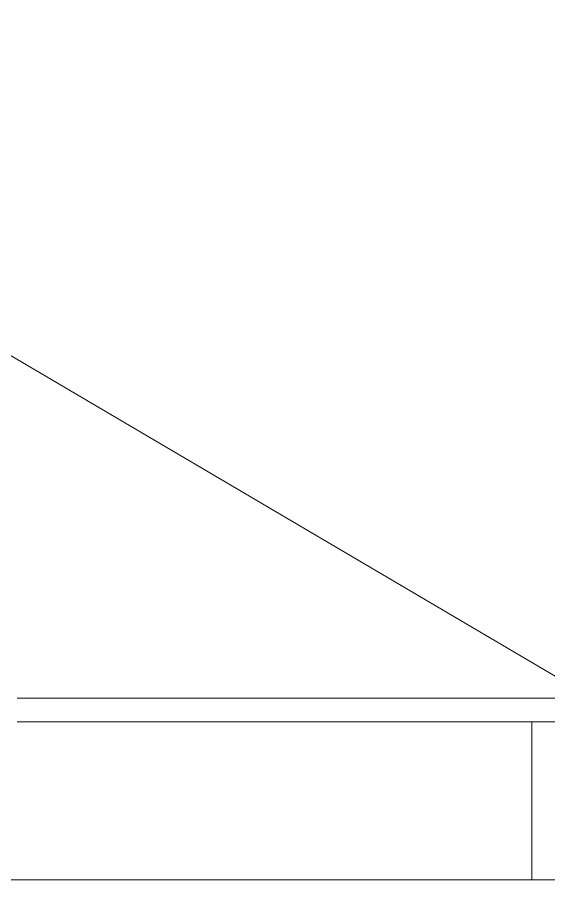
# Model space of a CAD drawing. Header units: millimetres. Extents: x -33493 to 146110, y 17338 to 47807.
# Drawn here: x 4368 to 5663, y 37865 to 39969 of the extents above; entities that cross this region are included whole.
import ezdxf

# ---------------------------------------------------------------- set-up
doc = ezdxf.new("R2010")
doc.units = ezdxf.units.MM
for name, color, linetype, lineweight, true_color in [('A-_ROOF----_E-1', 6, 'Continuous', 9, 0xff00ff), ('A-_WALL----_E-1', 6, 'Continuous', 9, 0xff00ff), ('A-_WALLPRTN_E-1', 6, 'Continuous', 9, 0xff00ff)]:
    doc.layers.add(name, color=color, linetype=linetype, lineweight=lineweight, true_color=true_color)

msp = doc.modelspace()

# ---------------------------------------------------------------- linework, layer by layer
at = {"layer": 'A-_ROOF----_E-1'}
for p, q in [((5770.7, 38307.7), (-550.7, 42035.1)), ((4368.2, 38307.7), (5770.7, 38307.7)), ((5770.7, 38250), (4368.2, 38250))]:
    msp.add_line(p, q, dxfattribs=at)
at = {"layer": 'A-_WALL----_E-1'}
msp.add_line((10920.7, 37865), (-7929.3, 37865), dxfattribs=at)
at = {"layer": 'A-_WALLPRTN_E-1'}
msp.add_line((5622.7, 37865), (5622.7, 38250), dxfattribs=at)

doc.saveas('drawing.dxf')
